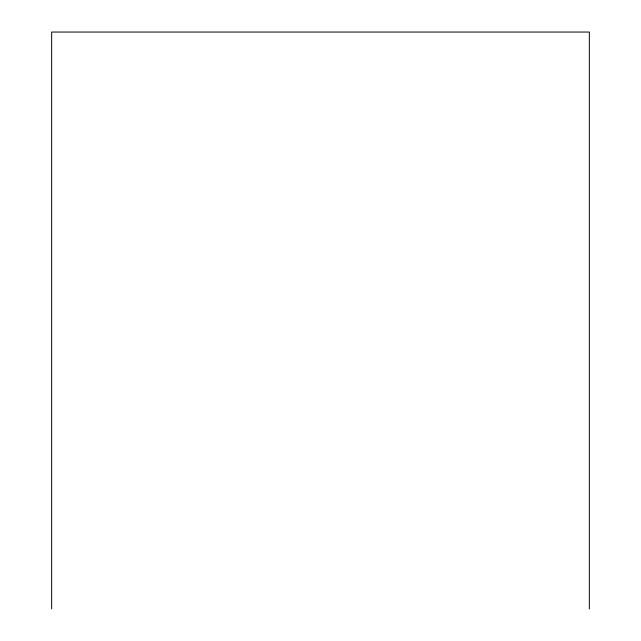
<?xml version="1.0" encoding="UTF-8"?>
<svg xmlns="http://www.w3.org/2000/svg" width="641" height="641" viewBox="0 0 641 641"><rect width="100%" height="100%" fill="white"/><g stroke="black" fill="none" stroke-linecap="round" stroke-linejoin="round"><path stroke-width="0.96" d="M589.343 608.95L589.343 32.05L51.657 32.05L51.657 608.95"/></g></svg>
